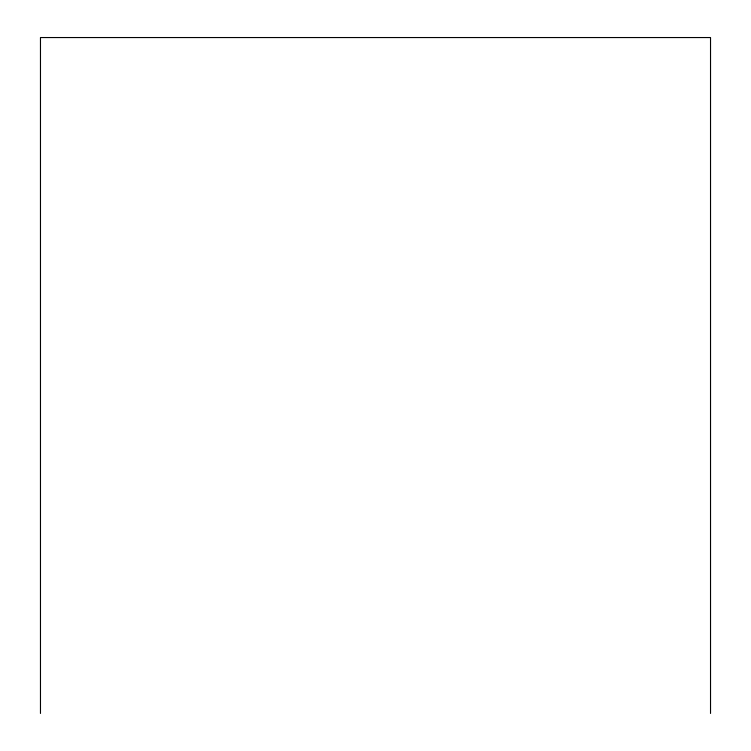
<?xml version="1.0" encoding="UTF-8"?>
<svg xmlns="http://www.w3.org/2000/svg" width="751" height="751" viewBox="0 0 751 751"><rect width="100%" height="100%" fill="white"/><g stroke="black" fill="none" stroke-linecap="round" stroke-linejoin="round"><path stroke-width="1.13" d="M710.53 713.45L710.53 37.55L40.47 37.55L40.47 713.45"/></g></svg>
